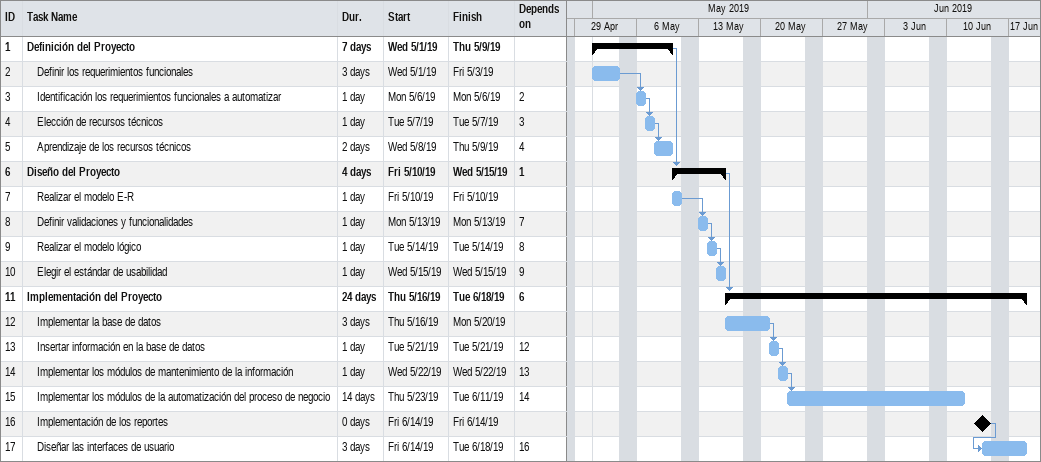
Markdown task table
| ID | Level | Task | Duration | Start | Finish | Predecessors |
|---|---|---|---|---|---|---|
| 1 | 1 | **Definición del Proyecto** | 7d | 2019-05-01 | 2019-05-09 |  |
| 2 | 2 | Definir los requerimientos funcionales | 3d | 2019-05-01 | 2019-05-03 |  |
| 3 | 2 | Identificación los requerimientos funcionales a automatizar | 1d | 2019-05-06 | 2019-05-06 | 2 |
| 4 | 2 | Elección de recursos técnicos | 1d | 2019-05-07 | 2019-05-07 | 3 |
| 5 | 2 | Aprendizaje de los recursos técnicos | 2d | 2019-05-08 | 2019-05-09 | 4 |
| 6 | 1 | **Diseño del Proyecto** | 4d | 2019-05-10 | 2019-05-15 | 1 |
| 7 | 2 | Realizar el modelo E-R | 1d | 2019-05-10 | 2019-05-10 |  |
| 8 | 2 | Definir validaciones y funcionalidades | 1d | 2019-05-13 | 2019-05-13 | 7 |
| 9 | 2 | Realizar el modelo lógico | 1d | 2019-05-14 | 2019-05-14 | 8 |
| 10 | 2 | Elegir el estándar de usabilidad | 1d | 2019-05-15 | 2019-05-15 | 9 |
| 11 | 1 | **Implementación del Proyecto** | 24d | 2019-05-16 | 2019-06-18 | 6 |
| 12 | 2 | Implementar la base de datos | 3d | 2019-05-16 | 2019-05-20 |  |
| 13 | 2 | Insertar información en la base de datos | 1d | 2019-05-21 | 2019-05-21 | 12 |
| 14 | 2 | Implementar los módulos de mantenimiento de la información | 1d | 2019-05-22 | 2019-05-22 | 13 |
| 15 | 2 | Implementar los módulos de la automatización del proceso de negocio | 14d | 2019-05-23 | 2019-06-11 | 14 |
| 16 | 2 | Implementación de los reportes | 0d | 2019-06-14 | 2019-06-14 |  |
| 17 | 2 | Diseñar las interfaces de usuario | 3d | 2019-06-14 | 2019-06-18 | 16 |
